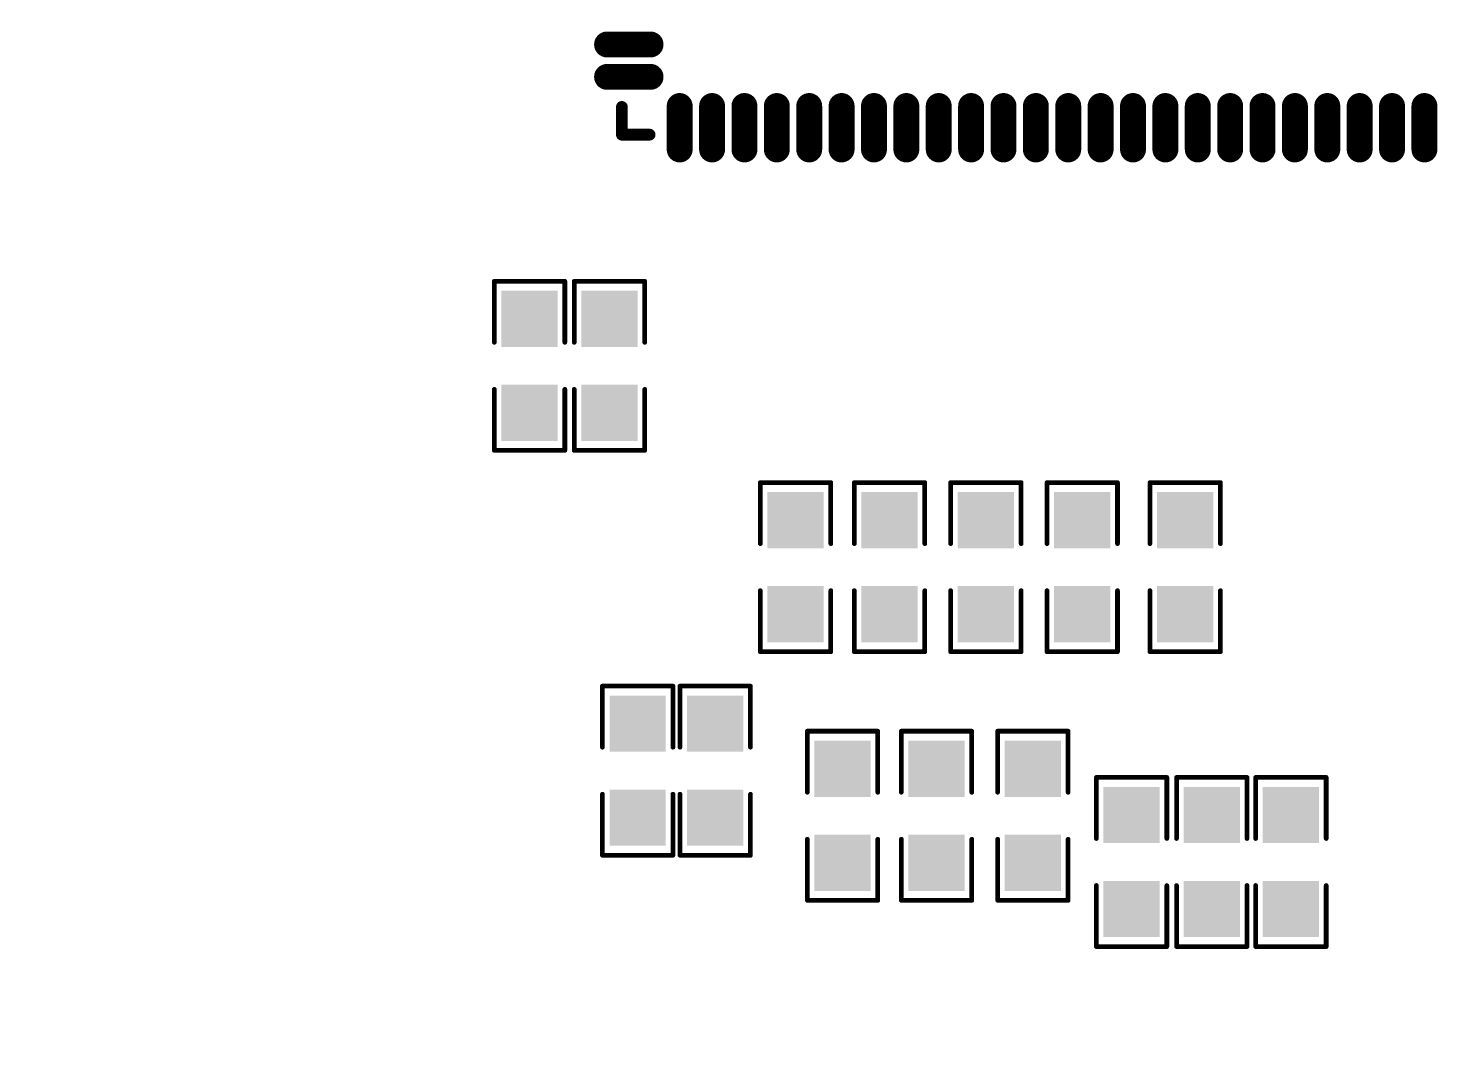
# Model space of a CAD drawing. Extents: x -13 to 102, y 0 to 99.
# Drawn here: x 13.78 to 29.08, y 37.09 to 48.15 of the extents above; entities that cross this region are included whole.
import ezdxf

# ---------------------------------------------------------------- set-up
doc = ezdxf.new("R2010")
doc.units = 0
doc.layers.get('0').update_dxf_attribs({"linetype": 'CONTINUOUS'})
doc.layers.get('DEFPOINTS').update_dxf_attribs({"linetype": 'CONTINUOUS'})
doc.layers.add('SILK_TOP_ART', color=251, linetype='CONTINUOUS')
doc.layers.add('SOLDER_TOP_ART', color=18, linetype='CONTINUOUS')
doc.layers.get('0').off()
doc.dimstyles.get("Standard").update_dxf_attribs({"dimtxt": 3, "dimasz": 3, "dimexe": 0.18, "dimexo": 0, "dimgap": 1.5, "dimtad": 0, "dimtih": 1, "dimtoh": 1, "dimzin": 0, "dimcen": 0.09, "dimazin": 3, "dimtfac": 1, "dimtofl": 0, "dimtmove": 0, "dimatfit": 3})

# ---------------------------------------------------------------- blocks, each defined once
blk = doc.blocks.new('ROUND_159')
at = {"const_width": 0.0635}
blk.add_lwpolyline([(-0.03175, 0, 1), (0.03175, 0, 1)], format="xyb", close=True, dxfattribs=at)
blk = doc.blocks.new('ROUND_320')
at = {"const_width": 0.0254}
blk.add_lwpolyline([(-0.0127, 0, 1), (0.0127, 0, 1)], format="xyb", close=True, dxfattribs=at)
blk = doc.blocks.new('OBLONG_377')
at = {"const_width": 0.28}
blk.add_lwpolyline([(0, 0.235), (0, -0.235)], dxfattribs=at)
at = {"const_width": 0.14}
for points in [[(-0.07, 0.235, 1), (0.07, 0.235, 1)], [(-0.07, -0.235, 1), (0.07, -0.235, 1)]]:
    blk.add_lwpolyline(points, format="xyb", close=True, dxfattribs=at)
blk = doc.blocks.new('OBLONG_376')
at = {"const_width": 0.28}
blk.add_lwpolyline([(0.235, 0), (-0.235, 0)], dxfattribs=at)
at = {"const_width": 0.14}
for points in [[(-0.305, 0, 1), (-0.165, 0, 1)], [(0.165, 0, 1), (0.305, 0, 1)]]:
    blk.add_lwpolyline(points, format="xyb", close=True, dxfattribs=at)
blk = doc.blocks.new('SQUARE_333')
blk.add_solid([(0.304, 0.304), (0.304, -0.304), (-0.304, 0.304), (-0.304, -0.304)])
blk = doc.blocks.new('*U174')
at = {"layer": 'SOLDER_TOP_ART', "color": 0, "linetype": 'CONTINUOUS'}
blk.add_text('88.00', height=3, dxfattribs=at).set_placement((39.771, 0.605))
blk = doc.blocks.new('*D168')
at = {"layer": 'DEFPOINTS', "color": 0, "linetype": 'CONTINUOUS'}
for p in [(1, 82.538), (89, 61.962), (89, 2.079)]:
    blk.add_point(p, dxfattribs=at)
at = {"layer": 'SOLDER_TOP_ART', "color": 0, "linetype": 'CONTINUOUS'}
for p, q in [((1, 82.538), (1, 1.899)), ((89, 61.962), (89, 1.899)), ((4, 2.079), (38.441, 2.079)), ((86, 2.079), (51.559, 2.079))]:
    blk.add_line(p, q, dxfattribs=at)
for points in [[(4, 2.579), (4, 1.579), (1, 2.079)], [(86, 2.579), (86, 1.579), (89, 2.079)]]:
    blk.add_solid(points, dxfattribs=at)
at = {"layer": 'SOLDER_TOP_ART', "linetype": 'CONTINUOUS'}
blk.add_blockref('*U174', (0, 0), dxfattribs=at)

msp = doc.modelspace()

# ---------------------------------------------------------------- linework, layer by layer
at = {"layer": 'SILK_TOP_ART'}
for points, const_width in [([(20.2, 47.3), (20.2, 47)], 0.127), ([(20.5, 47), (20.2, 47)], 0.127), ([(18.8214, 45.4152), (18.8214, 44.7548)], 0.0508), ([(19.5834, 45.4152), (18.8214, 45.4152)], 0.0508), ([(19.5834, 44.7548), (19.5834, 45.4152)], 0.0508), ([(19.685, 45.4152), (19.685, 44.7548)], 0.0508), ([(20.447, 45.4152), (19.685, 45.4152)], 0.0508), ([(20.447, 44.7548), (20.447, 45.4152)], 0.0508), ([(18.8214, 43.5864), (18.8214, 44.2468)], 0.0508), ([(19.5834, 44.2468), (19.5834, 43.5864)], 0.0508), ([(19.685, 43.5864), (19.685, 44.2468)], 0.0508), ([(20.447, 44.2468), (20.447, 43.5864)], 0.0508), ([(19.5834, 43.5864), (18.8214, 43.5864)], 0.0508), ([(20.447, 43.5864), (19.685, 43.5864)], 0.0508), ([(21.6964, 43.2388), (21.6964, 42.5784)], 0.0508), ([(22.4584, 43.2388), (21.6964, 43.2388)], 0.0508), ([(22.4584, 42.5784), (22.4584, 43.2388)], 0.0508), ([(22.7124, 43.2388), (22.7124, 42.5784)], 0.0508), ([(23.4744, 43.2388), (22.7124, 43.2388)], 0.0508), ([(23.4744, 42.5784), (23.4744, 43.2388)], 0.0508), ([(23.7538, 43.2388), (23.7538, 42.5784)], 0.0508), ([(24.5158, 43.2388), (23.7538, 43.2388)], 0.0508), ([(24.5158, 42.5784), (24.5158, 43.2388)], 0.0508), ([(24.7952, 43.2388), (24.7952, 42.5784)], 0.0508), ([(25.5572, 43.2388), (24.7952, 43.2388)], 0.0508), ([(25.5572, 42.5784), (25.5572, 43.2388)], 0.0508), ([(25.908, 43.2388), (25.908, 42.5784)], 0.0508), ([(26.67, 43.2388), (25.908, 43.2388)], 0.0508), ([(26.67, 42.5784), (26.67, 43.2388)], 0.0508), ([(21.6964, 41.41), (21.6964, 42.0704)], 0.0508), ([(22.4584, 42.0704), (22.4584, 41.41)], 0.0508), ([(22.7124, 41.41), (22.7124, 42.0704)], 0.0508), ([(23.4744, 42.0704), (23.4744, 41.41)], 0.0508), ([(23.7538, 41.41), (23.7538, 42.0704)], 0.0508), ([(24.5158, 42.0704), (24.5158, 41.41)], 0.0508), ([(24.7952, 41.41), (24.7952, 42.0704)], 0.0508), ([(25.5572, 42.0704), (25.5572, 41.41)], 0.0508), ([(25.908, 41.41), (25.908, 42.0704)], 0.0508), ([(26.67, 42.0704), (26.67, 41.41)], 0.0508), ([(22.4584, 41.41), (21.6964, 41.41)], 0.0508), ([(23.4744, 41.41), (22.7124, 41.41)], 0.0508), ([(24.5158, 41.41), (23.7538, 41.41)], 0.0508), ([(25.5572, 41.41), (24.7952, 41.41)], 0.0508), ([(26.67, 41.41), (25.908, 41.41)], 0.0508), ([(19.9898, 41.0384), (19.9898, 40.378)], 0.0508), ([(20.7518, 41.0384), (19.9898, 41.0384)], 0.0508), ([(20.7518, 40.378), (20.7518, 41.0384)], 0.0508), ([(20.828, 41.0384), (20.828, 40.378)], 0.0508), ([(21.59, 41.0384), (20.828, 41.0384)], 0.0508), ([(21.59, 40.378), (21.59, 41.0384)], 0.0508), ([(22.2044, 40.5512), (22.2044, 39.8908)], 0.0508), ([(22.9664, 40.5512), (22.2044, 40.5512)], 0.0508), ([(22.9664, 39.8908), (22.9664, 40.5512)], 0.0508), ([(23.2204, 40.5512), (23.2204, 39.8908)], 0.0508), ([(23.9824, 40.5512), (23.2204, 40.5512)], 0.0508), ([(23.9824, 39.8908), (23.9824, 40.5512)], 0.0508), ([(24.2618, 40.5512), (24.2618, 39.8908)], 0.0508), ([(25.0238, 40.5512), (24.2618, 40.5512)], 0.0508), ([(25.0238, 39.8908), (25.0238, 40.5512)], 0.0508), ([(25.3286, 40.0512), (25.3286, 39.3908)], 0.0508), ([(26.0906, 40.0512), (25.3286, 40.0512)], 0.0508), ([(26.0906, 39.3908), (26.0906, 40.0512)], 0.0508), ([(26.1954, 40.0512), (26.1954, 39.3908)], 0.0508), ([(26.9574, 40.0512), (26.1954, 40.0512)], 0.0508), ([(26.9574, 39.3908), (26.9574, 40.0512)], 0.0508), ([(27.051, 40.0512), (27.051, 39.3908)], 0.0508), ([(27.813, 40.0512), (27.051, 40.0512)], 0.0508), ([(27.813, 39.3908), (27.813, 40.0512)], 0.0508), ([(19.9898, 39.2096), (19.9898, 39.87)], 0.0508), ([(20.7518, 39.87), (20.7518, 39.2096)], 0.0508), ([(20.828, 39.2096), (20.828, 39.87)], 0.0508), ([(21.59, 39.87), (21.59, 39.2096)], 0.0508), ([(22.2044, 38.7224), (22.2044, 39.3828)], 0.0508), ([(22.9664, 39.3828), (22.9664, 38.7224)], 0.0508), ([(23.2204, 38.7224), (23.2204, 39.3828)], 0.0508), ([(23.9824, 39.3828), (23.9824, 38.7224)], 0.0508), ([(24.2618, 38.7224), (24.2618, 39.3828)], 0.0508), ([(25.0238, 39.3828), (25.0238, 38.7224)], 0.0508), ([(20.7518, 39.2096), (19.9898, 39.2096)], 0.0508), ([(21.59, 39.2096), (20.828, 39.2096)], 0.0508), ([(25.3286, 38.2224), (25.3286, 38.8828)], 0.0508), ([(26.0906, 38.8828), (26.0906, 38.2224)], 0.0508), ([(26.1954, 38.2224), (26.1954, 38.8828)], 0.0508), ([(26.9574, 38.8828), (26.9574, 38.2224)], 0.0508), ([(27.051, 38.2224), (27.051, 38.8828)], 0.0508), ([(27.813, 38.8828), (27.813, 38.2224)], 0.0508), ([(22.9664, 38.7224), (22.2044, 38.7224)], 0.0508), ([(23.9824, 38.7224), (23.2204, 38.7224)], 0.0508), ([(25.0238, 38.7224), (24.2618, 38.7224)], 0.0508), ([(26.0906, 38.2224), (25.3286, 38.2224)], 0.0508), ([(26.9574, 38.2224), (26.1954, 38.2224)], 0.0508), ([(27.813, 38.2224), (27.051, 38.2224)], 0.0508)]:
    msp.add_lwpolyline(points, dxfattribs=dict(at, const_width=const_width))

# ---------------------------------------------------------------- block references
for name, p in [('ROUND_159', (20.2, 47.3)), ('ROUND_159', (20.2, 47)), ('ROUND_159', (20.2, 47)), ('ROUND_159', (20.5, 47)), ('ROUND_320', (18.8214, 45.4152)), ('ROUND_320', (18.8214, 45.4152)), ('ROUND_320', (19.5834, 45.4152)), ('ROUND_320', (19.5834, 45.4152)), ('ROUND_320', (19.685, 45.4152)), ('ROUND_320', (19.685, 45.4152)), ('ROUND_320', (20.447, 45.4152)), ('ROUND_320', (20.447, 45.4152)), ('ROUND_320', (18.8214, 44.7548)), ('ROUND_320', (19.5834, 44.7548)), ('ROUND_320', (19.685, 44.7548)), ('ROUND_320', (20.447, 44.7548)), ('ROUND_320', (18.8214, 44.2468)), ('ROUND_320', (19.5834, 44.2468)), ('ROUND_320', (19.685, 44.2468)), ('ROUND_320', (20.447, 44.2468)), ('ROUND_320', (18.8214, 43.5864)), ('ROUND_320', (18.8214, 43.5864)), ('ROUND_320', (19.5834, 43.5864)), ('ROUND_320', (19.5834, 43.5864)), ('ROUND_320', (19.685, 43.5864)), ('ROUND_320', (19.685, 43.5864)), ('ROUND_320', (20.447, 43.5864)), ('ROUND_320', (20.447, 43.5864)), ('ROUND_320', (21.6964, 43.2388)), ('ROUND_320', (21.6964, 43.2388)), ('ROUND_320', (22.4584, 43.2388)), ('ROUND_320', (22.4584, 43.2388)), ('ROUND_320', (22.7124, 43.2388)), ('ROUND_320', (22.7124, 43.2388)), ('ROUND_320', (23.4744, 43.2388)), ('ROUND_320', (23.4744, 43.2388)), ('ROUND_320', (23.7538, 43.2388)), ('ROUND_320', (23.7538, 43.2388)), ('ROUND_320', (24.5158, 43.2388)), ('ROUND_320', (24.5158, 43.2388)), ('ROUND_320', (24.7952, 43.2388)), ('ROUND_320', (24.7952, 43.2388)), ('ROUND_320', (25.5572, 43.2388)), ('ROUND_320', (25.5572, 43.2388)), ('ROUND_320', (25.908, 43.2388)), ('ROUND_320', (25.908, 43.2388)), ('ROUND_320', (26.67, 43.2388)), ('ROUND_320', (26.67, 43.2388)), ('ROUND_320', (21.6964, 42.5784)), ('ROUND_320', (22.4584, 42.5784)), ('ROUND_320', (22.7124, 42.5784)), ('ROUND_320', (23.4744, 42.5784)), ('ROUND_320', (23.7538, 42.5784)), ('ROUND_320', (24.5158, 42.5784)), ('ROUND_320', (24.7952, 42.5784)), ('ROUND_320', (25.5572, 42.5784)), ('ROUND_320', (25.908, 42.5784)), ('ROUND_320', (26.67, 42.5784)), ('ROUND_320', (21.6964, 42.0704)), ('ROUND_320', (22.4584, 42.0704)), ('ROUND_320', (22.7124, 42.0704)), ('ROUND_320', (23.4744, 42.0704)), ('ROUND_320', (23.7538, 42.0704)), ('ROUND_320', (24.5158, 42.0704)), ('ROUND_320', (24.7952, 42.0704)), ('ROUND_320', (25.5572, 42.0704)), ('ROUND_320', (25.908, 42.0704)), ('ROUND_320', (26.67, 42.0704)), ('ROUND_320', (21.6964, 41.41)), ('ROUND_320', (21.6964, 41.41)), ('ROUND_320', (22.4584, 41.41)), ('ROUND_320', (22.4584, 41.41)), ('ROUND_320', (22.7124, 41.41)), ('ROUND_320', (22.7124, 41.41)), ('ROUND_320', (23.4744, 41.41)), ('ROUND_320', (23.4744, 41.41)), ('ROUND_320', (23.7538, 41.41)), ('ROUND_320', (23.7538, 41.41)), ('ROUND_320', (24.5158, 41.41)), ('ROUND_320', (24.5158, 41.41)), ('ROUND_320', (24.7952, 41.41)), ('ROUND_320', (24.7952, 41.41)), ('ROUND_320', (25.5572, 41.41)), ('ROUND_320', (25.5572, 41.41)), ('ROUND_320', (25.908, 41.41)), ('ROUND_320', (25.908, 41.41)), ('ROUND_320', (26.67, 41.41)), ('ROUND_320', (26.67, 41.41)), ('ROUND_320', (19.9898, 41.0384)), ('ROUND_320', (19.9898, 41.0384)), ('ROUND_320', (20.7518, 41.0384)), ('ROUND_320', (20.7518, 41.0384)), ('ROUND_320', (20.828, 41.0384)), ('ROUND_320', (20.828, 41.0384)), ('ROUND_320', (21.59, 41.0384)), ('ROUND_320', (21.59, 41.0384)), ('ROUND_320', (22.2044, 40.5512)), ('ROUND_320', (22.2044, 40.5512)), ('ROUND_320', (22.9664, 40.5512)), ('ROUND_320', (22.9664, 40.5512)), ('ROUND_320', (23.2204, 40.5512)), ('ROUND_320', (23.2204, 40.5512)), ('ROUND_320', (23.9824, 40.5512)), ('ROUND_320', (23.9824, 40.5512)), ('ROUND_320', (24.2618, 40.5512)), ('ROUND_320', (24.2618, 40.5512)), ('ROUND_320', (25.0238, 40.5512)), ('ROUND_320', (25.0238, 40.5512)), ('ROUND_320', (19.9898, 40.378)), ('ROUND_320', (20.7518, 40.378)), ('ROUND_320', (20.828, 40.378)), ('ROUND_320', (21.59, 40.378)), ('ROUND_320', (25.3286, 40.0512)), ('ROUND_320', (25.3286, 40.0512)), ('ROUND_320', (26.0906, 40.0512)), ('ROUND_320', (26.0906, 40.0512)), ('ROUND_320', (26.1954, 40.0512)), ('ROUND_320', (26.1954, 40.0512)), ('ROUND_320', (26.9574, 40.0512)), ('ROUND_320', (26.9574, 40.0512)), ('ROUND_320', (27.051, 40.0512)), ('ROUND_320', (27.051, 40.0512)), ('ROUND_320', (27.813, 40.0512)), ('ROUND_320', (27.813, 40.0512)), ('ROUND_320', (19.9898, 39.87)), ('ROUND_320', (20.7518, 39.87)), ('ROUND_320', (20.828, 39.87)), ('ROUND_320', (21.59, 39.87)), ('ROUND_320', (22.2044, 39.8908)), ('ROUND_320', (22.9664, 39.8908)), ('ROUND_320', (23.2204, 39.8908)), ('ROUND_320', (23.9824, 39.8908)), ('ROUND_320', (24.2618, 39.8908)), ('ROUND_320', (25.0238, 39.8908)), ('ROUND_320', (22.2044, 39.3828)), ('ROUND_320', (22.9664, 39.3828)), ('ROUND_320', (23.2204, 39.3828)), ('ROUND_320', (23.9824, 39.3828)), ('ROUND_320', (24.2618, 39.3828)), ('ROUND_320', (25.0238, 39.3828)), ('ROUND_320', (25.3286, 39.3908)), ('ROUND_320', (26.0906, 39.3908)), ('ROUND_320', (26.1954, 39.3908)), ('ROUND_320', (26.9574, 39.3908)), ('ROUND_320', (27.051, 39.3908)), ('ROUND_320', (27.813, 39.3908)), ('ROUND_320', (19.9898, 39.2096)), ('ROUND_320', (19.9898, 39.2096)), ('ROUND_320', (20.7518, 39.2096)), ('ROUND_320', (20.7518, 39.2096)), ('ROUND_320', (20.828, 39.2096)), ('ROUND_320', (20.828, 39.2096)), ('ROUND_320', (21.59, 39.2096)), ('ROUND_320', (21.59, 39.2096)), ('ROUND_320', (25.3286, 38.8828)), ('ROUND_320', (26.0906, 38.8828)), ('ROUND_320', (26.1954, 38.8828)), ('ROUND_320', (26.9574, 38.8828)), ('ROUND_320', (27.051, 38.8828)), ('ROUND_320', (27.813, 38.8828)), ('ROUND_320', (22.2044, 38.7224)), ('ROUND_320', (22.2044, 38.7224)), ('ROUND_320', (22.9664, 38.7224)), ('ROUND_320', (22.9664, 38.7224)), ('ROUND_320', (23.2204, 38.7224)), ('ROUND_320', (23.2204, 38.7224)), ('ROUND_320', (23.9824, 38.7224)), ('ROUND_320', (23.9824, 38.7224)), ('ROUND_320', (24.2618, 38.7224)), ('ROUND_320', (24.2618, 38.7224)), ('ROUND_320', (25.0238, 38.7224)), ('ROUND_320', (25.0238, 38.7224)), ('ROUND_320', (25.3286, 38.2224)), ('ROUND_320', (25.3286, 38.2224)), ('ROUND_320', (26.0906, 38.2224)), ('ROUND_320', (26.0906, 38.2224)), ('ROUND_320', (26.1954, 38.2224)), ('ROUND_320', (26.1954, 38.2224)), ('ROUND_320', (26.9574, 38.2224)), ('ROUND_320', (26.9574, 38.2224)), ('ROUND_320', (27.051, 38.2224)), ('ROUND_320', (27.051, 38.2224)), ('ROUND_320', (27.813, 38.2224)), ('ROUND_320', (27.813, 38.2224))]:
    msp.add_blockref(name, p, dxfattribs=at)
at = {"layer": 'SOLDER_TOP_ART'}
for name, p in [('OBLONG_376', (20.275, 47.975)), ('OBLONG_376', (20.275, 47.625)), ('OBLONG_377', (20.825, 47.075)), ('OBLONG_377', (21.175, 47.075)), ('OBLONG_377', (21.525, 47.075)), ('OBLONG_377', (21.875, 47.075)), ('OBLONG_377', (22.225, 47.075)), ('OBLONG_377', (22.575, 47.075)), ('OBLONG_377', (22.925, 47.075)), ('OBLONG_377', (23.275, 47.075)), ('OBLONG_377', (23.625, 47.075)), ('OBLONG_377', (23.975, 47.075)), ('OBLONG_377', (24.325, 47.075)), ('OBLONG_377', (24.675, 47.075)), ('OBLONG_377', (25.025, 47.075)), ('OBLONG_377', (25.375, 47.075)), ('OBLONG_377', (25.725, 47.075)), ('OBLONG_377', (26.075, 47.075)), ('OBLONG_377', (26.425, 47.075)), ('OBLONG_377', (26.775, 47.075)), ('OBLONG_377', (27.125, 47.075)), ('OBLONG_377', (27.475, 47.075)), ('OBLONG_377', (27.825, 47.075)), ('OBLONG_377', (28.175, 47.075)), ('OBLONG_377', (28.525, 47.075)), ('OBLONG_377', (28.875, 47.075)), ('SQUARE_333', (19.2024, 45.0088)), ('SQUARE_333', (20.066, 45.0088)), ('SQUARE_333', (19.2024, 43.9928)), ('SQUARE_333', (20.066, 43.9928)), ('SQUARE_333', (22.0774, 42.8324)), ('SQUARE_333', (23.0934, 42.8324)), ('SQUARE_333', (24.1348, 42.8324)), ('SQUARE_333', (25.1762, 42.8324)), ('SQUARE_333', (26.289, 42.8324)), ('SQUARE_333', (22.0774, 41.8164)), ('SQUARE_333', (23.0934, 41.8164)), ('SQUARE_333', (24.1348, 41.8164)), ('SQUARE_333', (25.1762, 41.8164)), ('SQUARE_333', (26.289, 41.8164)), ('SQUARE_333', (20.3708, 40.632)), ('SQUARE_333', (21.209, 40.632)), ('SQUARE_333', (22.5854, 40.1448)), ('SQUARE_333', (23.6014, 40.1448)), ('SQUARE_333', (24.6428, 40.1448)), ('SQUARE_333', (25.7096, 39.6448)), ('SQUARE_333', (26.5764, 39.6448)), ('SQUARE_333', (27.432, 39.6448)), ('SQUARE_333', (20.3708, 39.616)), ('SQUARE_333', (21.209, 39.616)), ('SQUARE_333', (22.5854, 39.1288)), ('SQUARE_333', (23.6014, 39.1288)), ('SQUARE_333', (24.6428, 39.1288)), ('SQUARE_333', (25.7096, 38.6288)), ('SQUARE_333', (26.5764, 38.6288)), ('SQUARE_333', (27.432, 38.6288))]:
    msp.add_blockref(name, p, dxfattribs=at)

# ---------------------------------------------------------------- dimensions: what is measured, and where the dimension line sits
at = {"layer": 'SOLDER_TOP_ART', "linetype": 'CONTINUOUS'}
dim = msp.add_linear_dim(base=(89, 2.079174), p1=(1, 82.5381), p2=(89, 61.9619), dimstyle='Standard', dxfattribs=at)
dim.commit()
dim.dimension.update_dxf_attribs({"geometry": '*D168', "text_midpoint": (45, 2.079174)})

doc.saveas('drawing.dxf')
